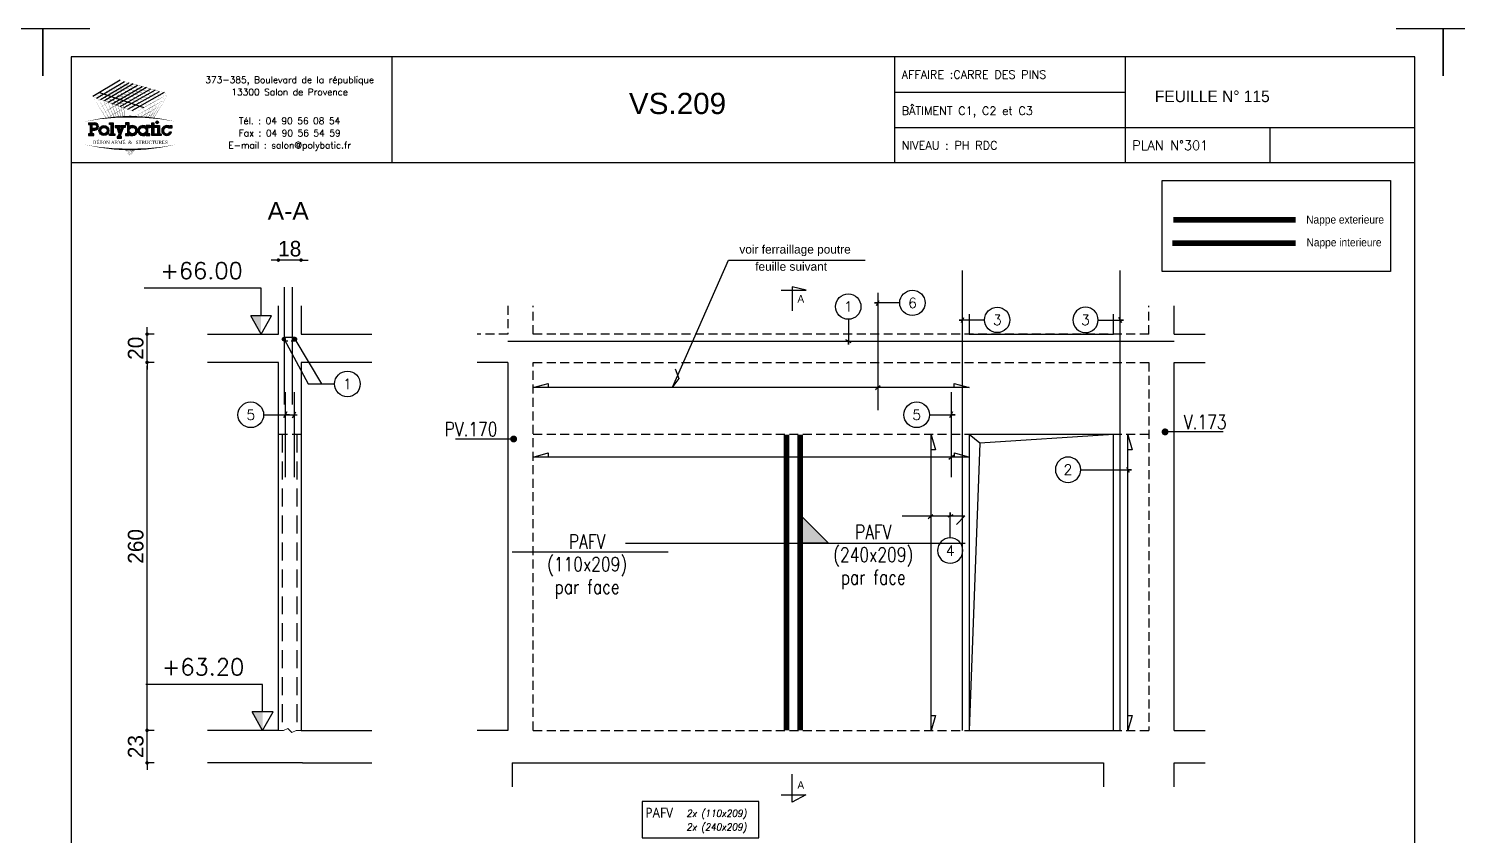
# Model space of a CAD drawing. Header units: metres. Extents: x -5618 to 118954, y -306 to 4637.
# Drawn here: x 114985 to 115995, y 1024 to 1594 of the extents above; entities that cross this region are included whole.
import ezdxf
from ezdxf.enums import TextEntityAlignment as Align

# ---------------------------------------------------------------- set-up
doc = ezdxf.new("R2010")
doc.units = ezdxf.units.M
doc.linetypes.add('CACHE', pattern=[9.525, 6.35, -3.175])
doc.linetypes.add('CACHEX2', pattern=[19.05, 12.7, -6.35])
for name, color, linetype in [('COTATION', 1, 'Continuous'), ('GO-CARTOUCHE', 7, 'Continuous'), ('GO-FER-HA', 140, 'Continuous'), ('GO-TEXTE', 9, 'Continuous'), ('GO-TEXTE-FER', 3, 'Continuous'), ('K_ENT_M_Building_V.76', 7, 'Continuous'), ('STR_COTATION', 1, 'Continuous'), ('STR_TS', 22, 'Continuous'), ('STR_TS_TXT', 7, 'Continuous'), ('STR_VOI-POT', 6, 'Continuous')]:
    doc.layers.add(name, color=color, linetype=linetype)
doc.layers.add('Kofragna_forma', color=7, linetype='Continuous', lineweight=70)
doc.styles.add('ARIAL', font='ARIAL.TTF')
doc.styles.add('GrDimensions', font='simplex.shx')
doc.styles.add('Lucida', font='LSANSI.TTF')
doc.styles.add('POLYBATIC', font='TIMES.TTF')
doc.styles.add('schéma', font='simplex.shx')
doc.styles.add('Tableau', font='romans.shx', dxfattribs={"width": 0.9, "oblique": 10})
doc.styles.add('Tableau2', font='trebuc.TTF', dxfattribs={"width": 0.9, "oblique": 10})
doc.styles.add('TEXTE', font='romans.shx')
doc.styles.add('TEXTE TS', font='romans.shx', dxfattribs={"width": 0.7, "oblique": 15})
doc.styles.add('TEXTEBA', font='ARIAL.TTF')
doc.dimstyles.new('COUPE-20', dxfattribs={"dimscale": 0.5, "dimtxt": 22, "dimasz": 5, "dimexe": 0.05, "dimexo": 0, "dimgap": 5, "dimtad": 1, "dimdec": 0, "dimdsep": 46, "dimtxsty": 'Standard', "dimblk1": 'DOT', "dimblk2": 'DOT', "dimsah": 1, "dimcen": 0, "dimdle": 150, "dimclrd": 1, "dimclre": 1, "dimclrt": 7, "dimadec": 0, "dimazin": 0, "dimtfac": 1, "dimtdec": 0, "dimtix": 1, "dimtmove": 2, "dimatfit": 3, "dimldrblk": 'DOT', "dimfxl": 0, "dimtvp": 1, "dimtolj": 1, "dimtzin": 0, "dimarcsym": 0})

# ---------------------------------------------------------------- blocks, each defined once
blk = doc.blocks.new('A$C492E529B')
for color, points in [(140, [(1.413, 0.725, 1), (1.563, 0.725, 1)]), (256, [(-0.938, 0.7), (-1.138, 0.7), (-1.138, 0.6), (-1.038, 0.6), (-1.038, 0.1), (-1.138, 0.1), (-1.138, 0), (-0.838, 0), (-0.838, 0.1), (-0.938, 0.1)]), (256, [(-0.367, 0.45), (-0.268, 0.45), (-0.268, 0.55), (-0.523, 0.55), (-0.523, 0.45), (-0.473, 0.45), (-0.543, 0.253), (-0.612, 0.45), (-0.562, 0.45), (-0.562, 0.55), (-0.818, 0.55), (-0.818, 0.45), (-0.718, 0.45), (-0.595, 0.101), (-0.648, -0.05), (-0.718, -0.05), (-0.718, -0.15), (-0.468, -0.15), (-0.468, -0.05), (-0.543, -0.05)]), (256, [(1.393, 0.55), (1.292, 0.55), (1.292, 0.7), (1.193, 0.7), (1.193, 0.55), (1.093, 0.55), (1.093, 0.45), (1.193, 0.45), (1.193, 0), (1.393, 0), (1.393, 0.1), (1.292, 0.1), (1.292, 0.45), (1.393, 0.45)]), (256, [(1.613, 0.55), (1.413, 0.55), (1.413, 0.45), (1.513, 0.45), (1.513, 0.1), (1.413, 0.1), (1.413, 0), (1.712, 0), (1.712, 0.1), (1.613, 0.1)]), (256, [(2.13, 0.4), (2.283, 0.4), (2.283, 0.55), (2.183, 0.55), (2.183, 0.487, 3.359496), (2.272, 0.2), (2.166, 0.2, -3.125802)])]:
    blk.add_hatch(color=color).paths.add_polyline_path(points)
h = blk.add_hatch(color=256)
h.paths.add_polyline_path([(-1.983, 0.1), (-2.083, 0.1), (-2.083, 0.3), (-1.933, 0.3, 1), (-1.933, 0.7), (-2.283, 0.7), (-2.283, 0.6), (-2.183, 0.6), (-2.183, 0.1), (-2.283, 0.1), (-2.283, 0), (-1.983, 0)])
h.paths.add_polyline_path([(-2.083, 0.4), (-2.083, 0.6), (-1.933, 0.6, -1), (-1.933, 0.4)], flags=16)
h = blk.add_hatch(color=256)
h.paths.add_polyline_path([(-1.158, 0.275, 1), (-1.708, 0.275, 1)])
h.paths.add_polyline_path([(-1.608, 0.275, -1), (-1.258, 0.275, -1)], flags=16)
h = blk.add_hatch(color=256)
h.paths.add_polyline_path([(-0.047, 0.487), (-0.047, 0.7), (-0.248, 0.7), (-0.248, 0.6), (-0.147, 0.6), (-0.147, 0.1), (-0.248, 0.1), (-0.248, 0), (-0.047, 0), (-0.047, 0.063, 2.12132)])
h.paths.add_polyline_path([(-0.047, 0.275, -1), (0.303, 0.275, -1)], flags=16)
h = blk.add_hatch(color=256)
h.paths.add_polyline_path([(1.073, 0.1), (0.973, 0.1), (0.973, 0.45), (1.073, 0.45), (1.073, 0.55), (0.873, 0.55), (0.873, 0.487, 2.12132), (0.873, 0.063), (0.873, 0), (1.073, 0)])
h.paths.add_polyline_path([(0.523, 0.275, -1), (0.873, 0.275, -1)], flags=16)
for p, q in [((-0.595, 0.101), (-0.718, 0.45)), ((-0.648, -0.05), (-0.595, 0.101)), ((-0.543, 0.253), (-0.612, 0.45)), ((-0.543, -0.05), (-0.367, 0.45)), ((-0.543, 0.253), (-0.473, 0.45)), ((0.873, 0.55), (0.873, 0.487)), ((1.073, 0.55), (0.873, 0.55)), ((0.873, 0.063), (0.873, 0)), ((0.973, 0.1), (0.973, 0.45)), ((0.973, 0.45), (1.073, 0.45)), ((1.073, 0.1), (0.973, 0.1)), ((1.073, 0.45), (1.073, 0.55)), ((1.073, 0), (1.073, 0.1)), ((2.166, 0.2), (2.272, 0.2)), ((0.873, 0), (1.073, 0))]:
    blk.add_line(p, q)
for points in [[(-2.283, 0.7), (-1.933, 0.7)], [(-2.283, 0.7), (-2.283, 0.6), (-2.183, 0.6), (-2.183, 0.1), (-2.283, 0.1), (-2.283, 0), (-1.983, 0), (-1.983, 0.1), (-2.083, 0.1), (-2.083, 0.3), (-1.933, 0.3)], [(-2.083, 0.4), (-2.083, 0.6), (-1.933, 0.6)], [(-2.083, 0.4), (-1.933, 0.4)], [(-1.138, 0.7), (-0.938, 0.7), (-0.938, 0.1), (-0.838, 0.1), (-0.838, 0), (-1.138, 0), (-1.138, 0.1), (-1.038, 0.1), (-1.038, 0.6), (-1.138, 0.6), (-1.138, 0.7)], [(-0.818, 0.55), (-0.562, 0.55)], [(-0.818, 0.55), (-0.818, 0.45), (-0.718, 0.45)], [(-0.612, 0.45), (-0.562, 0.45), (-0.562, 0.55)], [(-0.523, 0.55), (-0.268, 0.55), (-0.268, 0.45), (-0.367, 0.45)], [(-0.473, 0.45), (-0.523, 0.45), (-0.523, 0.55)], [(-0.248, 0.7), (-0.248, 0.6), (-0.147, 0.6), (-0.147, 0.1), (-0.248, 0.1), (-0.248, 0), (-0.047, 0), (-0.047, 0.063)], [(-0.047, 0.487), (-0.047, 0.7), (-0.248, 0.7)], [(1.093, 0.55), (1.193, 0.55), (1.193, 0.7), (1.292, 0.7), (1.292, 0.55), (1.393, 0.55), (1.393, 0.45), (1.292, 0.45), (1.292, 0.1), (1.393, 0.1), (1.393, 0), (1.193, 0), (1.193, 0.45), (1.093, 0.45)], [(1.093, 0.45), (1.093, 0.55)], [(1.413, 0.45), (1.413, 0.55), (1.613, 0.55), (1.613, 0.1), (1.712, 0.1), (1.712, 0), (1.413, 0), (1.413, 0.1), (1.513, 0.1), (1.513, 0.45), (1.413, 0.45)], [(2.183, 0.487), (2.183, 0.55), (2.283, 0.55), (2.283, 0.4), (2.13, 0.4)], [(-0.648, -0.05), (-0.718, -0.05), (-0.718, -0.15), (-0.468, -0.15), (-0.468, -0.05), (-0.543, -0.05)]]:
    blk.add_lwpolyline(points)
at = {"color": 140}
blk.add_circle((1.488, 0.725), 0.075, dxfattribs=at)
for centre, radius in [((-1.433, 0.275), 0.275), ((-1.433, 0.275), 0.175), ((0.128, 0.275), 0.175), ((0.698, 0.275), 0.175)]:
    blk.add_circle(centre, radius)
for centre, radius, start, end in [((-1.933, 0.5), 0.2, 270, 90), ((-1.933, 0.5), 0.1, 270, 90), ((0.128, 0.275), 0.275, 230.4788, 129.5212), ((0.698, 0.275), 0.275, 50.4788, 309.5212), ((2.008, 0.275), 0.275, 50.4788, 344.17338), ((2.008, 0.275), 0.175, 45.58469, 334.62307)]:
    blk.add_arc(centre, radius, start, end)
blk = doc.blocks.new('POLYBATIC')
at = {"color": 140}
for p, q in [((-0.43, 3.281), (-1.602, 2.578)), ((-1.435, 2.518), (-0.241, 3.228)), ((-1.268, 2.457), (-0.053, 3.175)), ((0.135, 3.121), (-1.101, 2.397)), ((-0.934, 2.337), (0.323, 3.068)), ((-1.309, 2.754), (0.586, 2.109)), ((-0.767, 2.276), (0.511, 3.015)), ((0.7, 2.962), (-0.6, 2.216)), ((-0.433, 2.156), (0.888, 2.908)), ((1.076, 2.855), (-0.266, 2.095)), ((-0.099, 2.035), (1.264, 2.802)), ((1.452, 2.749), (0.067, 1.974))]:
    blk.add_line(p, q, dxfattribs=at)
for points in [[(-1.016, 2.93, 0.0156, 0, 0), (-0.43, 3.281, 0, 0, 0)], [(-0.838, 2.873, 0.0156, 0, 0), (-0.241, 3.228, 0, 0, 0)], [(0.283, 2.803, 0.0156, 0, 0), (-0.723, 3.105, 0, 0, 0)], [(-0.398, 1.71, 0.014, 0, 0), (-0.723, 3.105, 0, 0, 0)], [(-0.661, 2.816, 0.0156, 0, 0), (-0.053, 3.175, 0, 0, 0)], [(0.444, 2.896, 0.0156, 0, 0), (-0.576, 3.193, 0, 0, 0)], [(-0.309, 1.714, 0.0145, 0, 0), (-0.576, 3.193, 0, 0, 0)], [(-0.483, 2.759, 0.0156, 0, 0), (0.135, 3.121, 0, 0, 0)], [(0.605, 2.988, 0.0156, 0, 0), (-0.43, 3.281, 0, 0, 0)], [(-0.225, 1.716, 0.0149, 0, 0), (-0.43, 3.281, 0, 0, 0)], [(-0.305, 2.702, 0.0156, 0, 0), (0.323, 3.068, 0, 0, 0)], [(-1.602, 2.578, 0, 0.0156, 0), (-1.016, 2.93, 0, 0, 0)], [(-0.684, 2.246, 0.0156, 0, 0), (-1.602, 2.578, 0, 0, 0)], [(-1.031, 1.66, 0.0111, 0, 0), (-1.602, 2.578, 0, 0, 0)], [(-1.456, 2.344, 0, 0.0156, 0), (-0.923, 2.663, 0, 0, 0)], [(-0.522, 2.339, 0.0156, 0, 0), (-1.455, 2.666, 0, 0, 0)], [(-0.913, 1.673, 0.0116, 0, 0), (-1.455, 2.666, 0, 0, 0)], [(-1.435, 2.518, 0, 0.0156, 0), (-0.838, 2.873, 0, 0, 0)], [(-0.361, 2.432, 0.0156, 0, 0), (-1.309, 2.754, 0, 0, 0)], [(-0.8, 1.684, 0.0121, 0, 0), (-1.309, 2.754, 0, 0, 0)], [(-1.268, 2.457, 0, 0.0156, 0), (-0.661, 2.816, 0, 0, 0)], [(-0.2, 2.524, 0.0156, 0, 0), (-1.162, 2.842, 0, 0, 0)], [(-0.692, 1.693, 0.0126, 0, 0), (-1.162, 2.842, 0, 0, 0)], [(-1.101, 2.397, 0, 0.0156, 0), (-0.483, 2.759, 0, 0, 0)], [(-0.039, 2.617, 0.0156, 0, 0), (-1.016, 2.93, 0, 0, 0)], [(-0.589, 1.7, 0.0131, 0, 0), (-1.016, 2.93, 0, 0, 0)], [(-0.934, 2.337, 0, 0.0156, 0), (-0.305, 2.702, 0, 0, 0)], [(-0.391, 2.983, 0, 0.0156, 0), (-0.923, 2.663, 0, 0, 0)], [(0.122, 2.71, 0.0156, 0, 0), (-0.869, 3.018, 0, 0, 0)], [(-0.491, 1.706, 0.0136, 0, 0), (-0.869, 3.018, 0, 0, 0)], [(-0.352, 2.685, 0, 0.0156, 0), (-0.831, 2.397, 0, 0, 0)], [(-0.767, 2.276, 0, 0.0156, 0), (-0.128, 2.646, 0, 0, 0)], [(-0.6, 2.216, 0, 0.0156, 0), (0.05, 2.589, 0, 0, 0)], [(-0.433, 2.156, 0, 0.0156, 0), (0.227, 2.532, 0, 0, 0)], [(-0.266, 2.095, 0, 0.0156, 0), (0.405, 2.475, 0, 0, 0)], [(0.762, 2.207, 0, 0.0156, 0), (-0.2, 2.524, 0, 0, 0)], [(-0.128, 2.646, 0.0156, 0, 0), (0.511, 3.015, 0, 0, 0)], [(0.937, 2.305, 0, 0.0156, 0), (-0.039, 2.617, 0, 0, 0)], [(0.05, 2.589, 0.0156, 0, 0), (0.7, 2.962, 0, 0, 0)], [(1.113, 2.402, 0, 0.0156, 0), (0.122, 2.71, 0, 0, 0)], [(0.227, 2.532, 0.0156, 0, 0), (0.888, 2.908, 0, 0, 0)], [(1.289, 2.5, 0, 0.0156, 0), (0.283, 2.803, 0, 0, 0)], [(0.405, 2.475, 0.0156, 0, 0), (1.076, 2.855, 0, 0, 0)], [(1.465, 2.598, 0, 0.0156, 0), (0.444, 2.896, 0, 0, 0)], [(0.582, 2.418, 0.0156, 0, 0), (1.264, 2.802, 0, 0, 0)], [(1.641, 2.695, 0, 0.0156, 0), (0.605, 2.988, 0, 0, 0)], [(0.76, 2.362, 0.0156, 0, 0), (1.452, 2.749, 0, 0, 0)], [(0.852, 2.095, 0.0156, 0, 0), (1.491, 2.45, 0, 0, 0)], [(0.865, 1.678, 0.0103, 0, 0), (1.289, 2.5, 0, 0, 0)], [(0.937, 2.305, 0.0156, 0, 0), (1.641, 2.695, 0, 0, 0)], [(0.942, 1.67, 0.0112, 0, 0), (1.465, 2.598, 0, 0, 0)], [(1.012, 1.663, 0.012, 0, 0), (1.641, 2.695, 0, 0, 0)], [(-1.31, 2.109, 0, 0.0156, 0), (-0.831, 2.397, 0, 0, 0)], [(-1.165, 1.875, 0, 0.0156, 0), (-0.739, 2.131, 0, 0, 0)], [(-1.019, 1.641, 0, 0.0156, 0), (-0.646, 1.864, 0, 0, 0)], [(-0.312, 2.386, 0, 0.0156, 0), (-0.739, 2.131, 0, 0, 0)], [(0.234, 1.914, 0, 0.0156, 0), (-0.684, 2.246, 0, 0, 0)], [(-0.273, 2.088, 0, 0.0156, 0), (-0.646, 1.864, 0, 0, 0)], [(0.41, 2.012, 0, 0.0156, 0), (-0.522, 2.339, 0, 0, 0)], [(0.586, 2.109, 0, 0.0156, 0), (-0.361, 2.432, 0, 0, 0)], [(-0.099, 2.035, 0, 0.0156, 0), (0.582, 2.418, 0, 0, 0)], [(0.067, 1.974, 0, 0.0156, 0), (0.76, 2.362, 0, 0, 0)], [(0.213, 1.74, 0, 0.0156, 0), (0.852, 2.095, 0, 0, 0)], [(0.21, 1.716, 0.00323, 0, 0), (0.234, 1.914, 0, 0, 0)], [(0.234, 1.914, 0, 0.0156, 0), (0.937, 2.305, 0, 0, 0)], [(0.349, 1.712, 0.00465, 0, 0), (0.41, 2.012, 0, 0, 0)], [(0.447, 1.708, 0.00693, 0.0156, 0), (0.767, 1.886, 0, 0, 0)], [(0.474, 1.706, 0.00597, 0, 0), (0.586, 2.109, 0, 0, 0)], [(0.587, 1.7, 0.00718, 0, 0), (0.762, 2.207, 0, 0, 0)], [(0.68, 1.675, 0.0156, 0, 0), (1.193, 1.96, 0, 0, 0)], [(0.689, 1.693, 0.0083, 0, 0), (0.937, 2.305, 0, 0, 0)], [(0.765, 1.884, 0.0156, 0, 0), (1.342, 2.205, 0, 0, 0)], [(0.781, 1.685, 0.00933, 0, 0), (1.113, 2.402, 0, 0, 0)], [(-1.953, 1.508, 0, 0.0781, -0.053843), (0, 1.719, 0, 0, 0)], [(-0.234, 1.79, 0, 0.00638, 0), (-0.365, 1.711, 0, 0.00638, 0)], [(1.953, 1.508, 0, 0.0781, 0.053843), (0, 1.719, 0, 0, 0)], [(0.96, 1.668, 0.00293, 0, 0), (1.044, 1.715, 0, 0, 0)], [(-1.953, 0.523, 0, 0.0781, 0.053843), (0, 0.312, 0, 0, 0)], [(0, 0, 0, 0.00381, 0), (-0.195, 0.315, 0, 0.00381, 0)], [(0, 0, 0, 0.00368, 0), (-0.171, 0.314, 0, 0.00368, 0)], [(0, 0, 0, 0.00356, 0), (-0.149, 0.314, 0, 0.00356, 0)], [(0, 0, 0, 0.00345, 0), (-0.128, 0.313, 0, 0.00345, 0)], [(0, 0, 0, 0.00334, 0), (-0.109, 0.313, 0, 0.00334, 0)], [(0, 0, 0, 0.00324, 0), (-0.09, 0.313, 0, 0.00324, 0)], [(0, 0, 0, 0.00315, 0), (-0.073, 0.313, 0, 0.00315, 0)], [(0, 0, 0, 0.00306, 0), (-0.056, 0.313, 0, 0.00306, 0)], [(0, 0, 0, 0.00306, 0), (-0.056, 0.313, 0, 0.00306, 0)], [(0, 0, 0, 0.00298, 0), (-0.041, 0.313, 0, 0.00298, 0)], [(1.953, 0.523, 0, 0.0781, -0.053843), (0, 0.312, 0, 0, 0)], [(0, 0, 0, 0.0051, 0), (0.038, 0.313, 0, 0.0051, 0)], [(0, 0, 0, 0.00425, 0), (0.127, 0.313, 0, 0.00425, 0)], [(0, 0, 0, 0.00408, 0), (0.145, 0.314, 0, 0.00408, 0)], [(0, 0, 0, 0.00392, 0), (0.162, 0.314, 0, 0.00392, 0)], [(0, 0, 0, 0.00378, 0), (0.177, 0.314, 0, 0.00378, 0)], [(0, 0, 0, 0.00365, 0), (0.191, 0.315, 0, 0.00365, 0)], [(0, 0, 0, 0.00486, 0), (0.064, 0.313, 0, 0.00486, 0)], [(0, 0, 0, 0.00464, 0), (0.087, 0.313, 0, 0.00464, 0)], [(0, 0, 0, 0.00443, 0), (0.108, 0.313, 0, 0.00443, 0)]]:
    blk.add_lwpolyline(points, format="xyseb", dxfattribs=at)
at = {"color": 5, "xscale": 0.78125, "yscale": 0.78125, "zscale": 0.78125}
blk.add_blockref('A$C492E529B', (0, 0.91), dxfattribs=at)
at = {"lineweight": 60, "style": 'POLYBATIC'}
for s, p in [('BÉTON ARMÉ', (-1.587, 0.547)), ('STRUCTURES', (0.24, 0.547))]:
    blk.add_text(s, height=0.1406, dxfattribs=at).set_placement(p)
at = {"color": 140, "style": 'POLYBATIC'}
blk.add_text('&', height=0.141, dxfattribs=at).set_placement((0, 0.547), align=Align.CENTER)
blk = doc.blocks.new('ime')
at = {"layer": 'COTATION', "const_width": 2.5}
blk.add_lwpolyline([(1.2, 0, -1), (-1.2, 0, -1)], format="xyb", close=True, dxfattribs=at)
at = {"layer": 'COTATION'}
blk.add_lwpolyline([(41.1, 0), (0, 0)], dxfattribs=at)
at = {"layer": 'COTATION', "color": 7, "style": 'TEXTE TS', "width": 0.8}
blk.add_attdef('NAME', (9.1, 2), '', height=10, dxfattribs=at)
blk = doc.blocks.new('_DOT')
at = {"color": 0, "linetype": 'ByBlock'}
blk.add_line((-0.5, 0), (-1, 0), dxfattribs=at)
at = {"color": 0, "linetype": 'ByBlock', "const_width": 0.5}
blk.add_lwpolyline([(-0.25, 0, 1), (0.25, 0, 1)], format="xyb", close=True, dxfattribs=at)
blk = doc.blocks.new('*D1324')
at = {"layer": 'COTATION', "color": 1, "lineweight": -2, "ltscale": 4.5}
for p, q in [((115068.5, 1100.3), (115068.5, 1102.8)), ((115073.5, 1097.8), (115068.5, 1097.8)), ((115068.5, 1074.8), (115068.5, 1097.8)), ((115073.5, 1074.8), (115068.5, 1074.8)), ((115068.5, 1072.3), (115068.5, 1069.8))]:
    blk.add_line(p, q, dxfattribs=at)
at = {"layer": 'DEFPOINTS', "color": 0, "lineweight": -3, "ltscale": 4.5}
for p in [(115068.5, 1097.8), (115111.3, 1097.8), (115111.3, 1074.8)]:
    blk.add_point(p, dxfattribs=at)
at = {"layer": 'COTATION', "color": 1, "lineweight": -2, "ltscale": 4.5, "xscale": 2.5, "yscale": 2.5, "zscale": 2.5}
for p, rotation in [((115068.5, 1097.8), 270), ((115068.5, 1074.8), 90)]:
    blk.add_blockref('_DOT', p, dxfattribs=dict(at, rotation=rotation))
at = {"layer": 'COTATION', "color": 7, "lineweight": -3, "ltscale": 4.5, "insert": (115060.5, 1086.3), "char_height": 11, "attachment_point": 5, "rotation": 90}
blk.add_mtext('\\A1;23', dxfattribs=at)
blk = doc.blocks.new('*D1325')
at = {"layer": 'COTATION', "color": 1, "lineweight": -2, "ltscale": 4.5}
for p, q in [((115073.5, 1357.8), (115068.5, 1357.8)), ((115068.5, 1100.3), (115068.5, 1355.3)), ((115073.5, 1097.8), (115068.5, 1097.8))]:
    blk.add_line(p, q, dxfattribs=at)
at = {"layer": 'DEFPOINTS', "color": 0, "lineweight": -3, "ltscale": 4.5}
for p in [(115068.5, 1357.8), (115111.3, 1357.8), (115111.3, 1097.8)]:
    blk.add_point(p, dxfattribs=at)
at = {"layer": 'COTATION', "color": 1, "lineweight": -2, "ltscale": 4.5, "xscale": 2.5, "yscale": 2.5, "zscale": 2.5}
for p, rotation in [((115068.5, 1357.8), 90), ((115068.5, 1097.8), 270)]:
    blk.add_blockref('_DOT', p, dxfattribs=dict(at, rotation=rotation))
at = {"layer": 'COTATION', "color": 7, "lineweight": -3, "ltscale": 4.5, "insert": (115060.5, 1227.8), "char_height": 11, "attachment_point": 5, "rotation": 90}
blk.add_mtext('\\A1;260', dxfattribs=at)
blk = doc.blocks.new('*D1326')
at = {"layer": 'COTATION', "color": 1, "lineweight": -2, "ltscale": 4.5}
for p, q in [((115068.5, 1380.3), (115068.5, 1382.8)), ((115073.5, 1377.8), (115068.5, 1377.8)), ((115068.5, 1357.8), (115068.5, 1377.8)), ((115073.5, 1357.8), (115068.5, 1357.8)), ((115068.5, 1355.3), (115068.5, 1352.8))]:
    blk.add_line(p, q, dxfattribs=at)
at = {"layer": 'DEFPOINTS', "color": 0, "lineweight": -3, "ltscale": 4.5}
for p in [(115068.5, 1377.8), (115111.3, 1377.8), (115111.3, 1357.8)]:
    blk.add_point(p, dxfattribs=at)
at = {"layer": 'COTATION', "color": 1, "lineweight": -2, "ltscale": 4.5, "xscale": 2.5, "yscale": 2.5, "zscale": 2.5}
for p, rotation in [((115068.5, 1377.8), 270), ((115068.5, 1357.8), 90)]:
    blk.add_blockref('_DOT', p, dxfattribs=dict(at, rotation=rotation))
at = {"layer": 'COTATION', "color": 7, "lineweight": -3, "ltscale": 4.5, "insert": (115060.5, 1367.8), "char_height": 11, "attachment_point": 5, "rotation": 90}
blk.add_mtext('\\A1;20', dxfattribs=at)
blk = doc.blocks.new('*D1327')
at = {"layer": 'DEFPOINTS', "color": 0, "lineweight": -3, "ltscale": 4.5}
for p in [(115161.3, 1430.1), (115161.3, 1397.8, 187.7), (115177.3, 1397.8, 187.7)]:
    blk.add_point(p, dxfattribs=at)
at = {"layer": 'STR_COTATION', "color": 1, "lineweight": -2, "ltscale": 4.5}
for p, q in [((115158.8, 1430.1), (115156.3, 1430.1)), ((115161.3, 1430.1), (115161.3, 1430.1)), ((115177.3, 1430.1), (115161.3, 1430.1)), ((115177.3, 1430.1), (115177.3, 1430.1)), ((115179.8, 1430.1), (115182.3, 1430.1))]:
    blk.add_line(p, q, dxfattribs=at)
at = {"layer": 'STR_COTATION', "color": 1, "lineweight": -2, "ltscale": 4.5, "xscale": 2.5, "yscale": 2.5, "zscale": 2.5}
blk.add_blockref('_DOT', (115161.3, 1430.1), dxfattribs=at)
at = {"layer": 'STR_COTATION', "color": 1, "lineweight": -2, "ltscale": 4.5, "xscale": 2.5, "yscale": 2.5, "zscale": 2.5, "rotation": 180}
blk.add_blockref('_DOT', (115177.3, 1430.1), dxfattribs=at)
at = {"layer": 'STR_COTATION', "color": 7, "lineweight": -3, "ltscale": 4.5, "insert": (115169.3, 1438.1), "char_height": 11, "attachment_point": 5}
blk.add_mtext('\\A1;18', dxfattribs=at)
blk = doc.blocks.new('mrega')
at = {"layer": 'STR_TS_TXT', "style": 'TEXTE TS', "width": 0.8}
for tag, p in [('ST10', (14.5, 0)), ('DIM', (14.5, -16)), ('NOTE', (14.5, -32))]:
    blk.add_attdef(tag, text='', height=10, dxfattribs=at).set_placement(p, align=Align.CENTER)
blk = doc.blocks.new('A$C6F247267')
blk.add_hatch(color=256).paths.add_polyline_path([(0, -0.2), (-0.2, 0), (0, 0)])
blk.add_lwpolyline([(-0.2, 0), (0, 0), (0, -0.2), (-0.2, 0)])

msp = doc.modelspace()

# ---------------------------------------------------------------- linework, layer by layer
for p, q in [((115596.83, 1573.71), (115596.83, 1498.77)), ((115759.8, 1573.74), (115759.8, 1498.77)), ((115596.83, 1548.71), (115759.8, 1548.71)), ((115596.83, 1523.72), (115759.8, 1523.72)), ((115759.8, 1523.74), (115964.65, 1523.74)), ((115862.13, 1523.74), (115862.13, 1498.77))]:
    msp.add_line(p, q)
at = {"color": 7, "linetype": 'Continuous', "lineweight": -3}
for p, q in [((115156.48, 1390.79, 469.22), (115141.73, 1390.79, 469.22)), ((115149.11, 1377.79, 469.22), (115141.73, 1390.79, 469.22)), ((115156.48, 1390.79, 469.22), (115141.73, 1390.79, 469.22)), ((115149.11, 1377.79, 469.22), (115141.73, 1390.79, 469.22)), ((115149.11, 1377.79, 469.22), (115156.48, 1390.79, 469.22)), ((115149.11, 1377.79, 469.22), (115156.48, 1390.79, 469.22)), ((115157.54, 1110.79, 469.22), (115142.79, 1110.79, 469.22)), ((115150.17, 1097.79, 469.22), (115142.79, 1110.79, 469.22)), ((115157.54, 1110.79, 469.22), (115142.79, 1110.79, 469.22)), ((115150.17, 1097.79, 469.22), (115142.79, 1110.79, 469.22)), ((115150.17, 1097.79, 469.22), (115157.54, 1110.79, 469.22)), ((115150.17, 1097.79, 469.22), (115157.54, 1110.79, 469.22))]:
    msp.add_line(p, q, dxfattribs=at)
for points in [[(114961.42, 1593.71), (114994.75, 1593.71), (114994.75, 1560.38)], [(114994.75, 1560.38), (114994.75, 1593.71), (115028.08, 1593.71)], [(115951.32, 1593.71), (115984.65, 1593.71), (115984.65, 1560.38)], [(115984.65, 1560.38), (115984.65, 1593.71), (116017.98, 1593.71)], [(115241.39, 1573.71), (115241.39, 1498.77)], [(115964.65, 1498.77), (115014.74, 1498.77)]]:
    msp.add_lwpolyline(points)
msp.add_lwpolyline([(115014.74, 1573.71), (115014.74, 913.78), (115964.65, 913.78), (115964.65, 1573.71)], close=True)
at = {"lineweight": 18, "elevation": 469.22}
msp.add_lwpolyline([(115177.31, 1097.79), (115173.85, 1097.79), (115170.82, 1096.36), (115168.08, 1099.13), (115164.92, 1097.79), (115161.31, 1097.79)], dxfattribs=at)
at = {"color": 7, "linetype": 'Continuous', "lineweight": -3}
for points in [[(115141.73, 1390.79, 469.22), (115149.11, 1377.79, 469.22), (115149.11, 1390.76, 469.22)], [(115141.73, 1390.79, 469.22), (115149.11, 1377.79, 469.22), (115149.11, 1390.76, 469.22)], [(115142.79, 1110.79, 469.22), (115150.17, 1097.79, 469.22), (115150.17, 1110.75, 469.22)], [(115142.79, 1110.79, 469.22), (115150.17, 1097.79, 469.22), (115150.17, 1110.75, 469.22)]]:
    msp.add_solid(points, dxfattribs=at)
at = {"layer": 'COTATION'}
for p, q in [((115583.32, 1338.55, 563.06), (115586.68, 1341.5, 563.06)), ((115635.06, 1289.37, 563.06), (115638.41, 1292.32, 563.06)), ((115620.6, 1247.49, 563.06), (115623.95, 1250.44, 563.06))]:
    msp.add_line(p, q, dxfattribs=at)
at = {"layer": 'COTATION', "elevation": 563.06}
for points in [[(115638.94, 1340.02), (115638.94, 1343.02), (115649.5, 1340.02), (115341.5, 1340.02), (115352.06, 1343.02), (115352.06, 1340.02)], [(115622.78, 1108.35), (115625.78, 1108.35), (115622.78, 1097.79), (115622.78, 1306.54), (115625.78, 1295.98), (115622.78, 1295.98)], [(115761.79, 1108.35), (115764.79, 1108.35), (115761.79, 1097.79), (115761.79, 1306.54), (115764.79, 1295.98), (115761.79, 1295.98)], [(115639.13, 1290.85), (115639.13, 1293.85), (115649.69, 1290.85), (115341.5, 1290.85), (115352.06, 1293.85), (115352.06, 1290.85)]]:
    msp.add_lwpolyline(points, dxfattribs=at)
at = {"layer": 'GO-FER-HA'}
for p, q in [((115169.11, 1320.8, 563.06), (115174.6, 1320.8, 563.06)), ((115171.34, 1318.67, 563.06), (115173.59, 1322.92, 563.06))]:
    msp.add_line(p, q, dxfattribs=at)
for points, elevation in [([(115564.08, 1388.26, -512.3220063), (115564.15, 1388.26), (115564.15, 1370.39), (115564.15, 1372.79), (115565.85, 1371.9), (115562.45, 1373.69)], 563.06), ([(115600.47, 1399.9, -512.3220063), (115600.47, 1399.83), (115582.6, 1399.83), (115585, 1399.83), (115584.1, 1398.13), (115585.9, 1401.52)], 563.06), ([(115660.41, 1387.84, -512.3220063), (115660.41, 1387.77), (115642.54, 1387.77), (115644.94, 1387.77), (115644.04, 1386.07), (115645.84, 1389.47)], 656.91), ([(115740.78, 1387.84, 512.3220063), (115740.78, 1387.77), (115758.65, 1387.77), (115756.25, 1387.77), (115757.14, 1386.07), (115755.35, 1389.47)], 656.91), ([(115728.42, 1282.02, 512.3220063), (115728.42, 1281.95), (115764.19, 1281.95), (115761.79, 1281.95), (115762.69, 1280.25), (115760.9, 1283.65)], 563.06), ([(115636.13, 1233.83, 512.3220063), (115636.2, 1233.83), (115636.2, 1251.69), (115636.2, 1249.29), (115637.9, 1250.19), (115634.5, 1248.4)], 656.91)]:
    msp.add_lwpolyline(points, format="xyb", dxfattribs=dict(at, elevation=elevation))
for points, elevation in [([(115165.32, 1374.22), (115182.47, 1342.59), (115201.05, 1342.59)], 375.38), ([(115173.02, 1374.22), (115191.8, 1342.59), (115201.05, 1342.59)], 375.38), ([(115150.87, 1320.8), (115169.11, 1320.8), (115166.11, 1320.8), (115167.23, 1322.92), (115164.99, 1318.67)], 563.06), ([(115621.49, 1320.8), (115639.74, 1320.8), (115636.74, 1320.8), (115637.86, 1322.92), (115635.61, 1318.67)], 563.06)]:
    msp.add_lwpolyline(points, dxfattribs=dict(at, elevation=elevation))
for centre in [(115210.11, 1342.59, 375.38), (115141.81, 1320.8, 563.06), (115612.43, 1320.8, 563.06)]:
    msp.add_circle(centre, 9.06, dxfattribs=at)
at = {"layer": 'GO-TEXTE', "color": 2}
msp.add_lwpolyline([(115441.83, 1353.3), (115444.33, 1346.48), (115440.1, 1340.78), (115479.33, 1430.02), (115576.1, 1430.02)], dxfattribs=at)
at = {"layer": 'GO-TEXTE', "elevation": 563.06, "flags": 128}
for points in [[(115516.59, 1408.86), (115534.23, 1408.85), (115524.56, 1411.14), (115524.55, 1394.22)], [(115516.56, 1052.28), (115534.21, 1052.28), (115524.53, 1047), (115524.53, 1066.92)]]:
    msp.add_lwpolyline(points, dxfattribs=at)
at = {"layer": 'GO-TEXTE-FER'}
msp.add_lwpolyline([(115418.31, 1021.88), (115500.81, 1021.88), (115500.81, 1047.6), (115418.31, 1047.6)], close=True, dxfattribs=at)
at = {"layer": 'K_ENT_M_Building_V.76', "color": 30, "linetype": 'Continuous', "lineweight": -3}
for p, q in [((115142.61, 1410.29, 469.22), (115066.47, 1410.29, 469.22)), ((115142.61, 1410.29, 469.22), (115066.47, 1410.29, 469.22)), ((115149.11, 1410.29, 469.22), (115142.61, 1410.29, 469.22)), ((115149.11, 1410.29, 469.22), (115142.61, 1410.29, 469.22)), ((115149.11, 1390.79, 469.22), (115149.11, 1410.29, 469.22)), ((115149.11, 1390.79, 469.22), (115149.11, 1410.29, 469.22)), ((115143.67, 1130.29, 469.22), (115067.52, 1130.29, 469.22)), ((115143.67, 1130.29, 469.22), (115067.52, 1130.29, 469.22)), ((115150.17, 1130.29, 469.22), (115143.67, 1130.29, 469.22)), ((115150.17, 1130.29, 469.22), (115143.67, 1130.29, 469.22)), ((115150.17, 1110.79, 469.22), (115150.17, 1130.29, 469.22)), ((115150.17, 1110.79, 469.22), (115150.17, 1130.29, 469.22))]:
    msp.add_line(p, q, dxfattribs=at)
at = {"layer": 'Kofragna_forma', "color": 4, "lineweight": -3}
for p, q in [((115161.31, 1377.79, 469.22), (115161.31, 1397.79, 469.22)), ((115177.31, 1397.79, 469.22), (115177.31, 1377.79, 469.22)), ((115794.55, 1377.79, 563.06), (115794.55, 1397.79, 563.06)), ((115111.31, 1377.79, 469.22), (115161.31, 1377.79, 469.22)), ((115177.31, 1377.79, 563.06), (115227.31, 1377.79, 563.06)), ((115794.55, 1377.79, 563.06), (115816.24, 1377.79, 563.06)), ((115161.31, 1357.79, 469.22), (115111.31, 1357.79, 469.22)), ((115161.31, 1097.79, 469.22), (115161.31, 1357.79, 469.22)), ((115177.31, 1357.79, 469.22), (115177.31, 1097.79, 469.22)), ((115227.31, 1357.79, 563.06), (115177.31, 1357.79, 563.06)), ((115323.5, 1357.79, 563.06), (115301.71, 1357.79, 563.06)), ((115323.5, 1357.79, 563.06), (115323.5, 1158.79, 563.06)), ((115794.55, 1357.79, 563.06), (115816.24, 1357.79, 563.06)), ((115794.55, 1097.79, 563.06), (115794.55, 1357.79, 563.06)), ((115323.5, 1158.79, 563.06), (115323.5, 1097.79, 563.06)), ((115161.31, 1097.79, 469.22), (115111.31, 1097.79, 469.22)), ((115177.31, 1097.79, 469.22), (115227.31, 1097.79, 469.22)), ((115323.5, 1097.79, 563.06), (115301.71, 1097.79, 563.06)), ((115794.55, 1097.79, 563.06), (115816.24, 1097.79, 563.06)), ((115178.31, 1074.79, 469.22), (115111.31, 1074.79, 469.22)), ((115178.31, 1074.79, 469.22), (115227.31, 1074.79, 469.22)), ((115326.5, 1074.79, 563.06), (115744.5, 1074.79, 563.06)), ((115326.5, 1074.79, 563.06), (115326.5, 1057.79, 563.06)), ((115744.5, 1074.79, 563.06), (115744.5, 1057.79, 563.06)), ((115794.55, 1057.79, 563.06), (115794.55, 1074.79, 563.06)), ((115794.55, 1074.79, 563.06), (115816.24, 1074.79, 563.06))]:
    msp.add_line(p, q, dxfattribs=at)
at = {"layer": 'Kofragna_forma', "linetype": 'CACHE', "lineweight": -3}
for p, q in [((115323.5, 1397.79, 563.06), (115323.5, 1377.79, 563.06)), ((115341.5, 1377.79, 563.06), (115341.5, 1397.79, 563.06)), ((115776.45, 1377.79, 563.06), (115776.45, 1397.79, 563.06)), ((115323.5, 1377.79, 563.06), (115301.71, 1377.79, 563.06)), ((115776.45, 1377.79, 563.06), (115341.5, 1377.79, 563.06)), ((115341.5, 1097.79, 563.06), (115341.5, 1357.79, 563.06)), ((115341.5, 1357.79, 563.06), (115776.45, 1357.79, 563.06)), ((115776.45, 1357.79, 563.06), (115776.45, 1097.79, 563.06)), ((115177.31, 1306.79, 563.06), (115161.31, 1306.79, 563.06)), ((115341.5, 1097.79, 563.06), (115776.45, 1097.79, 563.06))]:
    msp.add_line(p, q, dxfattribs=at)
at = {"layer": 'Kofragna_forma', "color": 4, "lineweight": -3, "elevation": 563.06}
for points in [[(115649.5, 1391.79), (115649.5, 1377.79), (115751.5, 1377.79), (115751.5, 1391.79)], [(115751.5, 1306.79), (115649.5, 1306.79), (115649.5, 1097.79), (115751.5, 1097.79), (115751.5, 1306.79)], [(115751.5, 1306.79), (115657.15, 1300.67), (115649.5, 1097.79)], [(115657.15, 1300.67), (115649.5, 1306.79)]]:
    msp.add_lwpolyline(points, dxfattribs=at)
at = {"layer": 'Kofragna_forma', "linetype": 'CACHE', "lineweight": -3, "elevation": 563.06}
msp.add_lwpolyline([(115776.45, 1306.79), (115341.5, 1306.79)], dxfattribs=at)
at = {"layer": 'STR_TS', "color": 3}
for p, q in [((115436.69, 1223.73, 563.06), (115326.5, 1223.73, 563.06)), ((115406.69, 1230.1, 563.06), (115646.69, 1230.1, 563.06))]:
    msp.add_line(p, q, dxfattribs=at)
at = {"layer": 'STR_TS', "color": 7}
msp.add_lwpolyline([(115785.91, 1486.45), (115947.46, 1486.45), (115947.46, 1422.16), (115785.91, 1422.16)], close=True, dxfattribs=at)
at = {"layer": 'STR_TS', "linetype": 'CACHE', "ltscale": 2, "const_width": 4}
msp.add_lwpolyline([(115880.33, 1458.45), (115793.77, 1458.45)], dxfattribs=at)
at = {"layer": 'STR_TS', "const_width": 4}
msp.add_lwpolyline([(115880.33, 1442), (115793.21, 1442)], dxfattribs=at)
at = {"layer": 'STR_TS', "linetype": 'ByBlock', "ltscale": 2, "const_width": 4, "elevation": 563.06}
msp.add_lwpolyline([(115520.38, 1097.79), (115520.38, 1306.79)], dxfattribs=at)
at = {"layer": 'STR_TS', "linetype": 'CACHE', "ltscale": 2, "const_width": 4, "elevation": 563.06}
msp.add_lwpolyline([(115530.11, 1097.79), (115530.11, 1306.79)], dxfattribs=at)
at = {"layer": 'STR_VOI-POT'}
for p, q in [((115644.94, 1097.79, 563.06), (115644.94, 1422.79, 563.06)), ((115756.25, 1097.79, 563.06), (115756.25, 1422.79, 563.06)), ((115585, 1407.02, 563.06), (115585, 1324.02, 563.06)), ((115323.5, 1372.74, 563.06), (115794.55, 1372.74, 563.06)), ((115166.11, 1336.79, 563.06), (115166.11, 1276.79, 563.06)), ((115172.47, 1336.79, 563.06), (115172.47, 1276.79, 563.06)), ((115636.74, 1336.79, 563.06), (115636.74, 1276.79, 563.06))]:
    msp.add_line(p, q, dxfattribs=at)
at = {"layer": 'STR_VOI-POT', "color": 3}
for p, q in [((115165.44, 1410.96, 469.22), (115165.44, 1327.96, 469.22)), ((115171.16, 1410.96, 469.22), (115171.16, 1327.96, 469.22))]:
    msp.add_line(p, q, dxfattribs=at)
at = {"layer": 'STR_VOI-POT', "const_width": 1.44, "elevation": 375.38}
for points in [[(115164.6, 1374.22, -1), (115166.04, 1374.22, -1)], [(115172.15, 1374.22, -1), (115173.59, 1374.22, -1)]]:
    msp.add_lwpolyline(points, format="xyb", close=True, dxfattribs=at)
at = {"layer": 'STR_VOI-POT', "elevation": 375.38}
msp.add_lwpolyline([(115167.93, 1372.92), (115165.32, 1372.92, -0.4142136), (115164.01, 1374.22), (115164.01, 1374.31, -0.4142136), (115165.32, 1375.62), (115172.87, 1375.62, -0.431995), (115174.18, 1374.22), (115174.18, 1374.22, -0.4142136), (115172.87, 1372.92), (115170.26, 1372.92)], format="xyb", dxfattribs=at)
at = {"layer": 'STR_VOI-POT', "color": 1, "linetype": 'CACHEX2', "elevation": 469.22}
for points in [[(115163.88, 1306.79), (115163.88, 1097.79)], [(115174.31, 1306.79), (115174.31, 1097.79)]]:
    msp.add_lwpolyline(points, dxfattribs=at)
at = {"layer": 'STR_VOI-POT', "elevation": 656.91}
msp.add_lwpolyline([(115602.27, 1249.29), (115646.6, 1249.29), (115640.61, 1243.31)], dxfattribs=at)

# ---------------------------------------------------------------- block references
at = {"xscale": 16.49835000000894, "yscale": 16.49834999989253, "zscale": 16.49835000000003}
msp.add_blockref('POLYBATIC', (115056.51, 1503.09), dxfattribs=at)
at = {"layer": 'COTATION'}
ref = msp.add_blockref('ime', (115327.57, 1303.69, 563.06), dxfattribs=dict(at, xscale=-1))
ref.add_attrib('NAME', 'PV.170', (115278.77, 1305.69, 563.06), dxfattribs={"color": 7, "height": 10, "style": 'TEXTE TS', "width": 0.8})
ref = msp.add_blockref('ime', (115788.01, 1308.69, 563.06), dxfattribs=at)
ref.add_attrib('NAME', 'V.173', (115801.28, 1310.69, 563.06), dxfattribs={"color": 7, "height": 10, "style": 'TEXTE TS', "width": 0.8})
at = {"layer": 'STR_TS', "xscale": 100, "yscale": 100, "zscale": 100, "rotation": 180}
msp.add_blockref('A$C6F247267', (115530.11, 1230.1, 585.6), dxfattribs=at)
at = {"layer": 'STR_TS_TXT'}
for p, values in [((115567.24, 1232.93, 656.91), {'NOTE': 'par face', 'ST10': 'PAFV', 'DIM': '(240x209)'}), ((115364.98, 1226.18), {'NOTE': 'par face', 'ST10': 'PAFV', 'DIM': '(110x209)'})]:
    msp.add_blockref('mrega', p, dxfattribs=at).add_auto_attribs(values)

# ---------------------------------------------------------------- texts
at = {"style": 'schéma'}
for s, p in [('373-385, Boulevard de la république', (115169.27, 1555.18)), ('13300 Salon de Provence', (115169.27, 1546.55)), ('Tél. : 04 90 56 08 54', (115169.27, 1526.16)), ('Fax : 04 90 56 54 59', (115169.27, 1517.53)), ('E-mail : salon@polybatic.fr', (115169.27, 1508.9))]:
    msp.add_text(s, height=4.6662, dxfattribs=at).set_placement(p, align=Align.CENTER)
for s, height, style, p in [('AFFAIRE :CARRE DES PINS', 5.8328, 'schéma', (115601.83, 1558.3)), ('VS.209', 15, 'ARIAL', (115409.05, 1533.3)), ('BÂTIMENT C1, C2 et C3', 5.8328, 'schéma', (115601.83, 1532.74)), ('NIVEAU : PH RDC', 5.8328, 'schéma', (115601.83, 1508.3)), ('PLAN N°301', 6.666, 'schéma', (115764.8, 1507.89))]:
    msp.add_text(s, height=height, dxfattribs=dict(style=style)).set_placement(p)
at = {"linetype": 'ByBlock', "lineweight": -3, "ltscale": 4.5}
msp.add_text('FEUILLE N° 115', height=8.2, dxfattribs=at).set_placement((115780.8, 1541.74))
at = {"layer": 'GO-CARTOUCHE', "color": 2, "style": 'TEXTEBA', "width": 0.9}
for s, p in [('Nappe exterieure', (115915.27, 1455.9)), ('Nappe interieure', (115914.5, 1439.81))]:
    msp.add_text(s, height=5.7024, dxfattribs=at).set_placement(p, align=Align.CENTER)
at = {"layer": 'GO-FER-HA', "style": 'TEXTE'}
for s, p in [('1', (115564.15, 1397.32, 657.06)), ('6', (115609.53, 1399.83, 657.06)), ('3', (115669.47, 1387.77, 750.91)), ('5', (115141.81, 1320.8, 657.06)), ('5', (115612.43, 1320.8, 657.06))]:
    msp.add_text(s, height=7.2, rotation=360, dxfattribs=at).set_placement(p, align=Align.MIDDLE_CENTER)
for s, p in [('3', (115731.72, 1387.77, 750.91)), ('1', (115210.11, 1342.59, 375.38)), ('2', (115719.37, 1281.95, 657.06)), ('4', (115636.2, 1224.77, 750.91))]:
    msp.add_text(s, height=7.2, dxfattribs=at).set_placement(p, align=Align.MIDDLE_CENTER)
at = {"layer": 'GO-TEXTE', "style": 'TEXTEBA'}
msp.add_text('A-A', height=12.497, dxfattribs=at).set_placement((115153.71, 1458.62, 469.22))
at = {"layer": 'GO-TEXTE', "lineweight": -3, "style": 'ARIAL'}
for s, p in [('voir ferraillage poutre', (115487.13, 1434.71)), ('feuille suivant ', (115498.32, 1422.58))]:
    msp.add_text(s, height=6, dxfattribs=at).set_placement(p)
at = {"layer": 'GO-TEXTE', "linetype": 'Continuous', "style": 'Lucida'}
for rotation, p in [(359.98193, (115528.17, 1400.06, 563.06)), (0.0018, (115528.15, 1056.55, 563.06))]:
    msp.add_text('A', height=5.32, rotation=rotation, dxfattribs=at).set_placement(p)
at = {"layer": 'GO-TEXTE-FER', "style": 'Tableau', "oblique": 10, "width": 0.9}
for s, p in [('2x (110x209)', (115449.73, 1036.65)), ('2x (240x209)', (115449.73, 1026.91))]:
    msp.add_text(s, height=5.0562, dxfattribs=at).set_placement(p)
at = {"layer": 'GO-TEXTE-FER', "style": 'Tableau2', "width": 0.9}
msp.add_attdef('PAFV', text='1', height=7.08, dxfattribs=at).set_placement((115430.53, 1039.62), align=Align.MIDDLE_CENTER)
at = {"layer": 'K_ENT_M_Building_V.76', "color": 0, "linetype": 'Continuous', "lineweight": -3, "char_height": 11.7, "attachment_point": 9, "style": 'GrDimensions'}
for s, insert in [('+66.00', (115136.11, 1416.79, 469.22)), ('\\A1;+63.20', (115137.17, 1136.79, 469.22))]:
    msp.add_mtext(s, dxfattribs=dict(at, insert=insert))

# ---------------------------------------------------------------- dimensions: what is measured, and where the dimension line sits
at = {"layer": 'COTATION', "lineweight": -3, "ltscale": 4.5}
for base, p1, p2, picture, middle in [((115068.54, 1377.79, 375.38), (115111.31, 1357.79, 375.38), (115111.31, 1377.79, 375.38), '*D1326', (115060.54, 1367.79, 375.38)), ((115068.54, 1357.79, 375.38), (115111.31, 1097.79, 375.38), (115111.31, 1357.79, 375.38), '*D1325', (115060.54, 1227.79, 375.38)), ((115068.54, 1097.79, 375.38), (115111.31, 1074.79, 375.38), (115111.31, 1097.79, 375.38), '*D1324', (115060.54, 1086.29, 375.38))]:
    dim = msp.add_linear_dim(base=base, p1=p1, p2=p2, angle=90, dimstyle='COUPE-20', dxfattribs=at)
    dim.commit()
    dim.dimension.update_dxf_attribs({"geometry": picture, "text_midpoint": middle})
at = {"layer": 'STR_COTATION', "lineweight": -3, "ltscale": 4.5}
dim = msp.add_linear_dim(base=(115161.31, 1430.07, 281.53), p1=(115177.31, 1397.79, 469.22), p2=(115161.31, 1397.79, 469.22), angle=180, text='18', dimstyle='COUPE-20', override={"dimfxl": 0.1}, dxfattribs=at)
dim.commit()
dim.dimension.update_dxf_attribs({"geometry": '*D1327', "text_midpoint": (115169.31, 1438.07, 281.53)})

doc.saveas('drawing.dxf')
